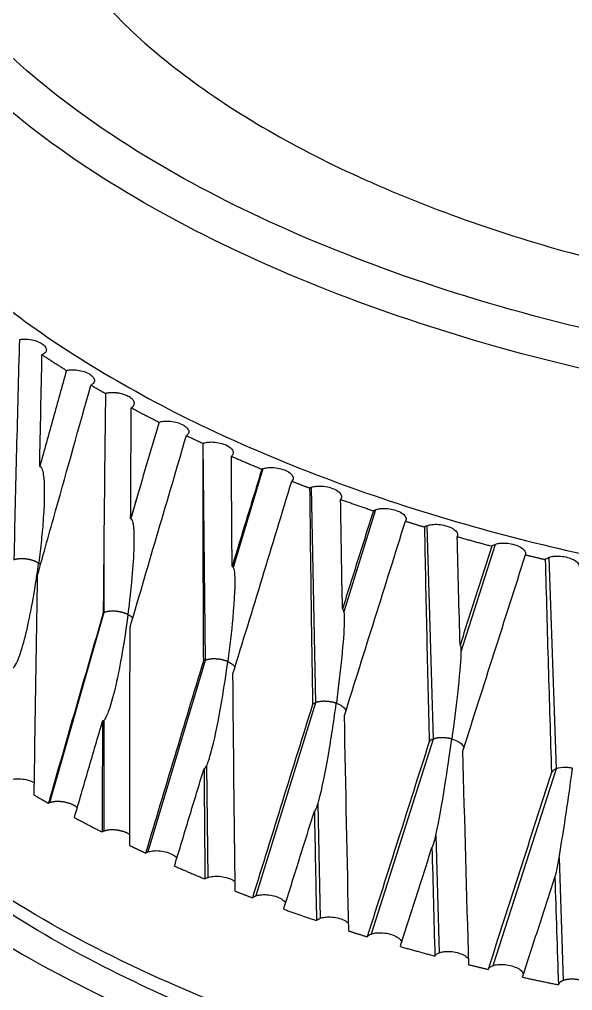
# Model space of a CAD drawing. Header units: millimetres. Extents: x 577 to 7172, y 252 to 2707.
# Drawn here: x 2756.17 to 2765.62, y 2390.74 to 2407.34 of the extents above; entities that cross this region are included whole.
import ezdxf

# ---------------------------------------------------------------- set-up
doc = ezdxf.new("R2010")
doc.units = ezdxf.units.MM
doc.header["$MEASUREMENT"] = 0
doc.layers.add('외형선(ISO)', color=7, linetype='Continuous', lineweight=30)
doc.layers.add('좁은 외형선(ISO)', color=7, linetype='Continuous', lineweight=25)

msp = doc.modelspace()

# ---------------------------------------------------------------- linework, layer by layer
at = {"layer": '외형선(ISO)'}
for p, q in [((2757.615, 2397.203), (2757.616, 2397.203)), ((2759.349, 2396.387), (2759.348, 2396.387)), ((2761.234, 2395.663), (2761.233, 2395.662)), ((2763.242, 2395.041), (2763.241, 2395.041))]:
    msp.add_line(p, q, dxfattribs=at)
for points, weights, knots in [([(2759.403, 2414.404), (2756.614, 2413.072), (2756.328, 2411.006), (2755.427, 2404.517), (2769.294, 2402.591), (2783.161, 2400.666), (2784.062, 2407.155), (2784.348, 2409.222), (2782.028, 2411.263)], [0.859654051037, 0.883443540093, 1, 0.707106781187, 1, 0.707106781187, 1, 0.883443540093, 0.859654051037], [5.658089, 5.658089, 5.658089, 6.283185, 6.283185, 7.853982, 7.853982, 9.424778, 9.424778, 10.049874, 10.049874, 10.049874]), ([(2761.692, 2411.175), (2762.993, 2407.812), (2769.886, 2406.856), (2777.619, 2405.782), (2779.208, 2409.213)], [0.916642000761, 0.7574330855, 1, 0.735650507153, 0.94847597009], [0.269902, 0.269902, 0.269902, 1.570796, 1.570796, 2.988512, 2.988512, 2.988512]), ([(2752.87, 2407.917), (2751.776, 2400.037), (2768.615, 2397.7), (2785.453, 2395.362), (2786.547, 2403.241)], [1, 0.707106781187, 1, 0.707106781187, 1], [0, 0, 0, 1.570796, 1.570796, 3.141593, 3.141593, 3.141593]), ([(2758.084, 2400.703), (2758.13, 2400.73), (2758.136, 2400.767), (2758.157, 2400.907), (2757.856, 2400.953), (2757.737, 2400.971), (2757.644, 2400.946)], [0.868138623758, 0.899769815643, 1, 0.707106781187, 1, 0.859271757601, 0.853776678257], [2.604055, 2.604055, 2.604055, 3.141593, 3.141593, 4.712389, 4.712389, 5.467119, 5.467119, 5.467119]), ([(2751.449, 2399.638), (2751.13, 2399.017), (2751.038, 2398.356), (2749.912, 2390.245), (2767.246, 2387.839), (2784.579, 2385.432), (2785.705, 2393.544), (2785.8, 2394.227), (2785.649, 2394.935)], [0.941983509372, 0.967352736218, 1, 0.707106781187, 1, 0.707106781187, 1, 0.966269938786, 0.940308695397], [2.966504, 2.966504, 2.966504, 3.141593, 3.141593, 4.712389, 4.712389, 6.283185, 6.283185, 6.464081, 6.464081, 6.464081]), ([(2756.502, 2398.047), (2756.42, 2398.099), (2756.299, 2398.116), (2756.173, 2398.134), (2756.078, 2398.103)], [0.853655812492, 0.857426288711, 1, 0.851369055162, 0.853585971213], [0.806169, 0.806169, 0.806169, 1.570796, 1.570796, 2.367909, 2.367909, 2.367909]), ([(2759.825, 2397.976), (2759.819, 2397.989), (2759.81, 2397.99), (2759.808, 2397.99), (2759.807, 2397.99)], [0.956690955315, 0.976452319213, 1, 0.995298523579, 0.990747981895], [3.0153056, 3.0153056, 3.0153056, 3.1415927, 3.1415927, 3.1668068, 3.1668068, 3.1668068]), ([(2758.029, 2397.167), (2757.953, 2397.207), (2757.853, 2397.221), (2757.714, 2397.241), (2757.616, 2397.203)], [0.858200927073, 0.879642008025, 1, 0.83874443214, 0.855050900514], [4.066905, 4.066905, 4.066905, 4.712389, 4.712389, 5.577208, 5.577208, 5.577208]), ([(2761.716, 2397.215), (2761.709, 2397.264), (2761.696, 2397.266), (2761.694, 2397.266), (2761.692, 2397.266)], [0.92102222792, 0.952954509637, 1, 0.994369803843, 0.98895606274], [2.8892861, 2.8892861, 2.8892861, 3.1415927, 3.1415927, 3.1717876, 3.1717876, 3.1717876]), ([(2759.733, 2396.365), (2759.666, 2396.394), (2759.587, 2396.405), (2759.447, 2396.425), (2759.349, 2396.387)], [0.86954245451, 0.901942895636, 1, 0.838433611726, 0.855114421702], [1.044913, 1.044913, 1.044913, 1.570796, 1.570796, 2.437282, 2.437282, 2.437282]), ([(2761.586, 2395.653), (2761.533, 2395.672), (2761.473, 2395.68), (2761.332, 2395.701), (2761.234, 2395.663)], [0.887894279923, 0.924469586249, 1, 0.838308086255, 0.855140448876], [1.165724, 1.165724, 1.165724, 1.570796, 1.570796, 2.437956, 2.437956, 2.437956]), ([(2763.56, 2395.043), (2763.522, 2395.053), (2763.481, 2395.059), (2763.34, 2395.079), (2763.242, 2395.041)], [0.913731457614, 0.9474302987, 1, 0.838366824841, 0.855128242891], [1.288863, 1.288863, 1.288863, 1.570796, 1.570796, 2.437641, 2.437641, 2.437641]), ([(2750.43, 2393.98), (2749.304, 2385.868), (2766.638, 2383.462), (2774.564, 2382.362), (2780.138, 2384.447)], [1, 0.707106781187, 1, 0.840755135543, 0.854671855083], [0, 0, 0, 1.570796, 1.570796, 2.424832, 2.424832, 2.424832]), ([(2757.161, 2393.869), (2757.081, 2393.943), (2756.923, 2393.967), (2756.782, 2393.989), (2756.684, 2393.952)], [0.860943629122, 0.820655436625, 1, 0.837726998481, 0.855263738742], [3.750558, 3.750558, 3.750558, 4.712389, 4.712389, 5.582665, 5.582665, 5.582665]), ([(2758.058, 2393.411), (2757.976, 2393.464), (2757.853, 2393.483), (2757.712, 2393.504), (2757.614, 2393.468)], [0.85356910026, 0.855070172506, 1, 0.837527237433, 0.855307187326], [3.935125, 3.935125, 3.935125, 4.712389, 4.712389, 5.583736, 5.583736, 5.583736]), ([(2765.977, 2390.797), (2765.921, 2390.901), (2765.702, 2390.932), (2765.561, 2390.952), (2765.463, 2390.916)], [0.900479725299, 0.77065464145, 1, 0.838366954532, 0.855128215993], [0.340809, 0.340809, 0.340809, 1.570796, 1.570796, 2.43764, 2.43764, 2.43764])]:
    msp.add_rational_spline(points, weights, degree=2, knots=knots, dxfattribs=at)
for points, knots in [([(2756.173, 2401.87), (2756.155, 2401.242), (2756.138, 2400.614), (2756.107, 2399.359), (2756.092, 2398.731), (2756.078, 2398.103)], [0.000001, 0.000001, 0.000001, 0.000001, 0.2022283, 0.2022283, 0.4043452, 0.4043452, 0.4043452, 0.4043452]), ([(2756.173, 2401.87), (2756.191, 2401.873), (2756.21, 2401.875), (2756.25, 2401.877), (2756.271, 2401.877), (2756.333, 2401.874), (2756.373, 2401.868), (2756.451, 2401.848), (2756.487, 2401.835), (2756.534, 2401.812), (2756.549, 2401.804), (2756.588, 2401.778), (2756.607, 2401.758), (2756.631, 2401.719), (2756.636, 2401.699), (2756.629, 2401.665), (2756.62, 2401.651), (2756.595, 2401.627), (2756.578, 2401.617), (2756.558, 2401.609)], [-0.08669826, -0.08669826, -0.08669826, -0.08669826, -0.08040536, -0.08040536, -0.07386324, -0.07386324, -0.06167253, -0.06167253, -0.04934561, -0.04934561, -0.04335782, -0.04335782, -0.03101877, -0.03101877, -0.01881146, -0.01881146, -0.00906258, -0.00906258, -0.000001, -0.000001, -0.000001, -0.000001]), ([(2756.519, 2399.701), (2756.525, 2400.019), (2756.532, 2400.337), (2756.545, 2400.972), (2756.551, 2401.29), (2756.558, 2401.609)], [0.000001, 0.000001, 0.000001, 0.000001, 0.1025219, 0.1025219, 0.2050472, 0.2050472, 0.2050472, 0.2050472]), ([(2756.976, 2401.341), (2756.9, 2401.068), (2756.823, 2400.794), (2756.671, 2400.248), (2756.595, 2399.974), (2756.519, 2399.701)], [0.000001, 0.000001, 0.000001, 0.000001, 0.1025074, 0.1025074, 0.2050094, 0.2050094, 0.2050094, 0.2050094]), ([(2756.976, 2401.341), (2756.999, 2401.347), (2757.024, 2401.35), (2757.078, 2401.353), (2757.106, 2401.353), (2757.176, 2401.347), (2757.215, 2401.339), (2757.291, 2401.318), (2757.326, 2401.304), (2757.363, 2401.283), (2757.37, 2401.279), (2757.403, 2401.257), (2757.424, 2401.238), (2757.451, 2401.199), (2757.456, 2401.179), (2757.452, 2401.146), (2757.445, 2401.132), (2757.424, 2401.109), (2757.411, 2401.099), (2757.394, 2401.09)], [-0.0867115, -0.0867115, -0.0867115, -0.0867115, -0.07832602, -0.07832602, -0.06949266, -0.06949266, -0.05741042, -0.05741042, -0.04510645, -0.04510645, -0.04215816, -0.04215816, -0.0297787, -0.0297787, -0.01744939, -0.01744939, -0.00846186, -0.00846186, -0.000001, -0.000001, -0.000001, -0.000001]), ([(2756.484, 2397.844), (2756.586, 2398.21), (2756.688, 2398.576), (2756.791, 2398.942), (2756.991, 2399.657), (2757.192, 2400.373), (2757.394, 2401.09)], [1.189798, 1.189798, 1.189798, 1.189798, 2.559794, 2.559794, 2.559794, 5.236908, 5.236908, 5.236908, 5.236908]), ([(2758.073, 2398.806), (2758.075, 2399.122), (2758.076, 2399.438), (2758.08, 2400.071), (2758.082, 2400.387), (2758.084, 2400.703)], [0.0000015, 0.0000015, 0.0000015, 0.0000015, 0.1025224, 0.1025224, 0.2050463, 0.2050463, 0.2050463, 0.2050463]), ([(2758.558, 2400.457), (2758.498, 2400.254), (2758.438, 2400.052), (2758.319, 2399.646), (2758.26, 2399.444), (2758.2, 2399.241)], [0.000001, 0.000001, 0.000001, 0.000001, 0.0754876, 0.0754876, 0.1509729, 0.1509729, 0.1509729, 0.1509729]), ([(2758.558, 2400.457), (2758.58, 2400.464), (2758.605, 2400.47), (2758.661, 2400.476), (2758.692, 2400.477), (2758.764, 2400.473), (2758.805, 2400.467), (2758.883, 2400.448), (2758.919, 2400.435), (2758.967, 2400.411), (2758.981, 2400.403), (2759.02, 2400.377), (2759.04, 2400.358), (2759.064, 2400.318), (2759.069, 2400.299), (2759.063, 2400.27), (2759.058, 2400.26), (2759.045, 2400.242), (2759.037, 2400.234), (2759.026, 2400.227)], [-0.08670954, -0.08670954, -0.08670954, -0.08670954, -0.07766824, -0.07766824, -0.0679418, -0.0679418, -0.05573585, -0.05573585, -0.04339563, -0.04339563, -0.0374105, -0.0374105, -0.02508142, -0.02508142, -0.01288588, -0.01288588, -0.00631815, -0.00631815, -0.000001, -0.000001, -0.000001, -0.000001]), ([(2758.065, 2396.959), (2758.224, 2397.503), (2758.384, 2398.047), (2758.705, 2399.136), (2758.866, 2399.681), (2759.026, 2400.227)], [0.0000282, 0.0000282, 0.0000282, 0.0000282, 0.2024567, 0.2024567, 0.405011, 0.405011, 0.405011, 0.405011]), ([(2759.305, 2400.095), (2759.328, 2400.104), (2759.354, 2400.11), (2759.414, 2400.118), (2759.448, 2400.119), (2759.523, 2400.115), (2759.565, 2400.109), (2759.643, 2400.09), (2759.68, 2400.077), (2759.744, 2400.045), (2759.77, 2400.027), (2759.809, 2399.99), (2759.821, 2399.97), (2759.828, 2399.937), (2759.827, 2399.923), (2759.816, 2399.897), (2759.807, 2399.886), (2759.794, 2399.875)], [-0.08672088, -0.08672088, -0.08672088, -0.08672088, -0.07699456, -0.07699456, -0.06641182, -0.06641182, -0.05407346, -0.05407346, -0.04167372, -0.04167372, -0.02935902, -0.02935902, -0.01728322, -0.01728322, -0.00849614, -0.00849614, -0.000001, -0.000001, -0.000001, -0.000001]), ([(2759.305, 2400.095), (2759.305, 2399.475), (2759.306, 2398.853), (2759.309, 2397.612), (2759.312, 2396.991), (2759.315, 2396.371)], [0.0000027, 0.0000027, 0.0000027, 0.0000027, 0.20223, 0.20223, 0.4043469, 0.4043469, 0.4043469, 0.4043469]), ([(2759.807, 2397.99), (2759.804, 2398.304), (2759.802, 2398.618), (2759.798, 2399.246), (2759.796, 2399.561), (2759.794, 2399.875)], [0.000001, 0.000001, 0.000001, 0.000001, 0.1025219, 0.1025219, 0.2050473, 0.2050473, 0.2050473, 0.2050473]), ([(2756.519, 2399.701), (2756.523, 2399.701), (2756.526, 2399.7), (2756.533, 2399.696), (2756.536, 2399.694), (2756.546, 2399.684), (2756.551, 2399.674), (2756.568, 2399.637), (2756.576, 2399.598), (2756.604, 2399.414), (2756.604, 2399.151), (2756.572, 2398.692), (2756.561, 2398.564), (2756.541, 2398.375), (2756.534, 2398.311), (2756.519, 2398.184), (2756.511, 2398.121), (2756.502, 2398.054), (2756.502, 2398.051), (2756.502, 2398.047)], [0.000001, 0.000001, 0.000001, 0.000001, 0.0016373, 0.0016373, 0.0035333, 0.0035333, 0.0082764, 0.0082764, 0.0216086, 0.0216086, 0.081311, 0.081311, 0.1035635, 0.1035635, 0.1147036, 0.1147036, 0.125739, 0.125739, 0.1263677, 0.1263677, 0.1263677, 0.1263677]), ([(2760.33, 2399.66), (2760.352, 2399.668), (2760.376, 2399.674), (2760.433, 2399.682), (2760.464, 2399.683), (2760.537, 2399.681), (2760.578, 2399.675), (2760.657, 2399.657), (2760.694, 2399.645), (2760.759, 2399.615), (2760.786, 2399.597), (2760.828, 2399.56), (2760.841, 2399.54), (2760.851, 2399.508), (2760.851, 2399.495), (2760.845, 2399.47), (2760.838, 2399.458), (2760.827, 2399.448)], [-0.08441784, -0.08441784, -0.08441784, -0.08441784, -0.07521561, -0.07521561, -0.06522595, -0.06522595, -0.05300419, -0.05300419, -0.04062641, -0.04062641, -0.02852415, -0.02852415, -0.01634798, -0.01634798, -0.00807404, -0.00807404, -0.000001, -0.000001, -0.000001, -0.000001]), ([(2760.315, 2399.653), (2760.23, 2399.376), (2760.145, 2399.099), (2759.976, 2398.544), (2759.891, 2398.267), (2759.807, 2397.99)], [0.000001, 0.000001, 0.000001, 0.000001, 0.1025074, 0.1025074, 0.2050094, 0.2050094, 0.2050094, 0.2050094]), ([(2759.821, 2396.155), (2759.989, 2396.703), (2760.156, 2397.251), (2760.492, 2398.349), (2760.659, 2398.898), (2760.827, 2399.448)], [0.0000009, 0.0000009, 0.0000009, 0.0000009, 0.2024334, 0.2024334, 0.4049747, 0.4049747, 0.4049747, 0.4049747]), ([(2761.131, 2399.331), (2761.138, 2398.715), (2761.145, 2398.098), (2761.162, 2396.865), (2761.172, 2396.249), (2761.182, 2395.633)], [0.000001, 0.000001, 0.000001, 0.000001, 0.2022283, 0.2022283, 0.4043452, 0.4043452, 0.4043452, 0.4043452]), ([(2761.155, 2399.342), (2761.175, 2399.349), (2761.199, 2399.355), (2761.252, 2399.363), (2761.282, 2399.365), (2761.353, 2399.364), (2761.394, 2399.359), (2761.474, 2399.342), (2761.512, 2399.33), (2761.578, 2399.301), (2761.606, 2399.285), (2761.65, 2399.249), (2761.665, 2399.229), (2761.677, 2399.197), (2761.679, 2399.184), (2761.674, 2399.159), (2761.669, 2399.148), (2761.66, 2399.137)], [-0.08298411, -0.08298411, -0.08298411, -0.08298411, -0.07419044, -0.07419044, -0.06464964, -0.06464964, -0.0523725, -0.0523725, -0.03996066, -0.03996066, -0.0280494, -0.0280494, -0.0160123, -0.0160123, -0.00793764, -0.00793764, -0.000001, -0.000001, -0.000001, -0.000001]), ([(2761.692, 2397.266), (2761.687, 2397.577), (2761.681, 2397.889), (2761.67, 2398.513), (2761.665, 2398.825), (2761.66, 2399.137)], [0.0000011, 0.0000011, 0.0000011, 0.0000011, 0.1025222, 0.1025222, 0.2050477, 0.2050477, 0.2050477, 0.2050477]), ([(2762.22, 2398.943), (2762.132, 2398.664), (2762.044, 2398.384), (2761.868, 2397.825), (2761.78, 2397.545), (2761.692, 2397.266)], [0.000001, 0.000001, 0.000001, 0.000001, 0.1025077, 0.1025077, 0.2050099, 0.2050099, 0.2050099, 0.2050099]), ([(2762.22, 2398.943), (2762.226, 2398.947), (2762.232, 2398.95), (2762.244, 2398.956), (2762.251, 2398.959), (2762.258, 2398.961)], [-0.005997295, -0.005997295, -0.005997295, -0.005997295, -0.003000815, -0.003000815, -0.000001, -0.000001, -0.000001, -0.000001]), ([(2762.258, 2398.961), (2762.277, 2398.968), (2762.299, 2398.974), (2762.348, 2398.982), (2762.376, 2398.984), (2762.444, 2398.984), (2762.485, 2398.98), (2762.565, 2398.964), (2762.603, 2398.953), (2762.671, 2398.925), (2762.699, 2398.909), (2762.746, 2398.874), (2762.762, 2398.854), (2762.777, 2398.823), (2762.78, 2398.811), (2762.779, 2398.787), (2762.775, 2398.776), (2762.768, 2398.765)], [-0.08069698, -0.08069698, -0.08069698, -0.08069698, -0.07243678, -0.07243678, -0.06349799, -0.06349799, -0.05132866, -0.05132866, -0.03892862, -0.03892862, -0.02714052, -0.02714052, -0.01500424, -0.01500424, -0.00746609, -0.00746609, -0.000001, -0.000001, -0.000001, -0.000001]), ([(2780.275, 2389.201), (2778.975, 2388.714), (2777.447, 2388.353), (2774.186, 2387.932), (2772.413, 2387.865), (2768.849, 2388.018), (2767.013, 2388.24), (2763.505, 2388.938), (2761.79, 2389.421), (2758.675, 2390.589), (2757.235, 2391.288), (2754.804, 2392.827), (2753.782, 2393.685), (2752.283, 2395.48), (2751.792, 2396.443), (2751.543, 2397.842), (2751.533, 2398.287), (2751.593, 2398.721)], [0, 0, 0, 0, 0.551864, 0.551864, 1.097381, 1.097381, 1.638641, 1.638641, 2.176484, 2.176484, 2.716093, 2.716093, 3.260291, 3.260291, 3.810205, 3.810205, 4.064472, 4.064472, 4.064472, 4.064472]), ([(2758.029, 2397.167), (2758.029, 2397.171), (2758.03, 2397.175), (2758.089, 2397.616), (2758.125, 2398.021), (2758.137, 2398.43), (2758.14, 2398.654), (2758.107, 2398.769), (2758.101, 2398.782), (2758.092, 2398.796), (2758.089, 2398.799), (2758.083, 2398.804), (2758.079, 2398.805), (2758.076, 2398.806)], [-0.1923741, -0.1923741, -0.1923741, -0.1923741, -0.1912717, -0.1912717, -0.0575168, -0.0575168, -0.010532, -0.010532, -0.0043724, -0.0043724, -0.0019855, -0.0019855, -0.000001, -0.000001, -0.000001, -0.000001]), ([(2758.076, 2398.806), (2758.075, 2398.806), (2758.075, 2398.806), (2758.074, 2398.806), (2758.073, 2398.806), (2758.073, 2398.806)], [-0.0004520046, -0.0004520046, -0.0004520046, -0.0004520046, -0.0002256009, -0.0002256009, -0.0000021164, -0.0000021164, -0.0000021164, -0.0000021164]), ([(2761.726, 2395.445), (2761.9, 2395.997), (2762.073, 2396.55), (2762.421, 2397.657), (2762.595, 2398.211), (2762.768, 2398.765)], [0.000001, 0.000001, 0.000001, 0.000001, 0.2024334, 0.2024334, 0.4049748, 0.4049748, 0.4049748, 0.4049748]), ([(2763.092, 2398.665), (2763.098, 2398.67), (2763.105, 2398.674), (2763.12, 2398.681), (2763.128, 2398.685), (2763.136, 2398.688)], [-0.007445465, -0.007445465, -0.007445465, -0.007445465, -0.003723185, -0.003723185, -0.000001, -0.000001, -0.000001, -0.000001]), ([(2763.092, 2398.665), (2763.104, 2398.054), (2763.117, 2397.442), (2763.145, 2396.219), (2763.16, 2395.608), (2763.175, 2394.997)], [0.000001, 0.000001, 0.000001, 0.000001, 0.2022283, 0.2022283, 0.4043452, 0.4043452, 0.4043452, 0.4043452]), ([(2763.136, 2398.688), (2763.155, 2398.695), (2763.175, 2398.7), (2763.222, 2398.708), (2763.248, 2398.711), (2763.314, 2398.712), (2763.355, 2398.708), (2763.436, 2398.694), (2763.475, 2398.684), (2763.544, 2398.657), (2763.573, 2398.642), (2763.621, 2398.607), (2763.639, 2398.588), (2763.656, 2398.557), (2763.659, 2398.545), (2763.66, 2398.522), (2763.658, 2398.511), (2763.652, 2398.5)], [-0.07923516, -0.07923516, -0.07923516, -0.07923516, -0.07138073, -0.07138073, -0.06289414, -0.06289414, -0.050682, -0.050682, -0.03826473, -0.03826473, -0.02662455, -0.02662455, -0.01463062, -0.01463062, -0.00730418, -0.00730418, -0.000001, -0.000001, -0.000001, -0.000001]), ([(2763.701, 2396.644), (2763.693, 2396.953), (2763.685, 2397.263), (2763.668, 2397.881), (2763.66, 2398.191), (2763.652, 2398.5)], [0.0000033, 0.0000033, 0.0000033, 0.0000033, 0.1025233, 0.1025233, 0.2050495, 0.2050495, 0.2050495, 0.2050495]), ([(2757.616, 2398.467), (2757.614, 2398.255), (2757.612, 2398.044), (2757.608, 2397.621), (2757.607, 2397.41), (2757.605, 2397.198)], [0.000001, 0.000001, 0.000001, 0.000001, 0.068486, 0.068486, 0.1369899, 0.1369899, 0.1369899, 0.1369899]), ([(2764.244, 2398.338), (2764.153, 2398.055), (2764.062, 2397.773), (2763.881, 2397.209), (2763.791, 2396.926), (2763.701, 2396.644)], [0.000001, 0.000001, 0.000001, 0.000001, 0.1025083, 0.1025083, 0.2050094, 0.2050094, 0.2050094, 0.2050094]), ([(2764.244, 2398.338), (2764.251, 2398.344), (2764.259, 2398.35), (2764.277, 2398.36), (2764.288, 2398.365), (2764.299, 2398.369)], [-0.009715275, -0.009715275, -0.009715275, -0.009715275, -0.004858047, -0.004858047, -0.000001, -0.000001, -0.000001, -0.000001]), ([(2764.299, 2398.369), (2764.316, 2398.375), (2764.335, 2398.381), (2764.378, 2398.388), (2764.402, 2398.391), (2764.465, 2398.393), (2764.506, 2398.39), (2764.586, 2398.378), (2764.626, 2398.367), (2764.696, 2398.342), (2764.726, 2398.327), (2764.777, 2398.293), (2764.796, 2398.274), (2764.815, 2398.244), (2764.819, 2398.233), (2764.823, 2398.211), (2764.822, 2398.201), (2764.819, 2398.19)], [-0.07696542, -0.07696542, -0.07696542, -0.07696542, -0.06965231, -0.06965231, -0.06177441, -0.06177441, -0.04966049, -0.04966049, -0.03724468, -0.03724468, -0.02564262, -0.02564262, -0.0135515, -0.0135515, -0.00678492, -0.00678492, -0.000001, -0.000001, -0.000001, -0.000001]), ([(2763.749, 2394.839), (2763.927, 2395.396), (2764.106, 2395.955), (2764.463, 2397.072), (2764.641, 2397.631), (2764.819, 2398.19)], [0.000001, 0.000001, 0.000001, 0.000001, 0.2024334, 0.2024334, 0.4049748, 0.4049748, 0.4049748, 0.4049748]), ([(2765.218, 2398.146), (2765.233, 2398.151), (2765.25, 2398.156), (2765.287, 2398.163), (2765.307, 2398.166), (2765.366, 2398.17), (2765.406, 2398.169), (2765.487, 2398.159), (2765.528, 2398.15), (2765.6, 2398.126), (2765.631, 2398.112), (2765.685, 2398.08), (2765.707, 2398.062), (2765.73, 2398.031), (2765.736, 2398.02), (2765.742, 2397.997), (2765.743, 2397.986), (2765.741, 2397.975)], [-0.07545712, -0.07545712, -0.07545712, -0.07545712, -0.06901192, -0.06901192, -0.06210074, -0.06210074, -0.05000441, -0.05000441, -0.03758276, -0.03758276, -0.02608289, -0.02608289, -0.01411734, -0.01411734, -0.00709705, -0.00709705, -0.000001, -0.000001, -0.000001, -0.000001]), ([(2756.039, 2396.245), (2756.044, 2396.245), (2756.048, 2396.246), (2756.058, 2396.25), (2756.062, 2396.253), (2756.075, 2396.263), (2756.083, 2396.273), (2756.112, 2396.314), (2756.134, 2396.361), (2756.221, 2396.576), (2756.299, 2396.876), (2756.398, 2397.38), (2756.421, 2397.514), (2756.453, 2397.71), (2756.463, 2397.776), (2756.482, 2397.907), (2756.491, 2397.972), (2756.501, 2398.04), (2756.501, 2398.043), (2756.502, 2398.047)], [0.000001, 0.000001, 0.000001, 0.000001, 0.0019069, 0.0019069, 0.003819, 0.003819, 0.0072699, 0.0072699, 0.0190981, 0.0190981, 0.0664168, 0.0664168, 0.0831412, 0.0831412, 0.091562, 0.091562, 0.0998916, 0.0998916, 0.1003581, 0.1003581, 0.1003581, 0.1003581]), ([(2756.502, 2398.047), (2756.502, 2398.047), (2756.503, 2398.046), (2756.515, 2398.038), (2756.525, 2398.031), (2756.534, 2398.023)], [-0.000272927, -0.000272927, -0.000272927, -0.000272927, 0, 0, 0.005211806, 0.005211806, 0.005211806, 0.005211806]), ([(2765.157, 2398.109), (2765.164, 2398.116), (2765.173, 2398.123), (2765.193, 2398.135), (2765.205, 2398.141), (2765.218, 2398.146)], [-0.01122032, -0.01122032, -0.01122032, -0.01122032, -0.00561308, -0.00561308, -0.00000631, -0.00000631, -0.00000631, -0.00000631]), ([(2765.157, 2398.109), (2765.173, 2397.502), (2765.19, 2396.895), (2765.226, 2395.683), (2765.244, 2395.078), (2765.263, 2394.472)], [0.000001, 0.000001, 0.000001, 0.000001, 0.2022296, 0.2022296, 0.4043453, 0.4043453, 0.4043453, 0.4043453]), ([(2756.425, 2394.085), (2756.434, 2394.711), (2756.443, 2395.337), (2756.462, 2396.59), (2756.473, 2397.217), (2756.484, 2397.844)], [0.000001, 0.000001, 0.000001, 0.000001, 0.2024117, 0.2024117, 0.4048476, 0.4048476, 0.4048476, 0.4048476]), ([(2759.825, 2397.976), (2759.839, 2397.951), (2759.845, 2397.899), (2759.858, 2397.703), (2759.847, 2397.441), (2759.796, 2396.873), (2759.767, 2396.621), (2759.734, 2396.372), (2759.733, 2396.369), (2759.733, 2396.365)], [0.000001, 0.000001, 0.000001, 0.000001, 0.0158453, 0.0158453, 0.0669248, 0.0669248, 0.1033237, 0.1033237, 0.1038507, 0.1038507, 0.1038507, 0.1038507]), ([(2757.605, 2397.198), (2757.448, 2396.656), (2757.291, 2396.113), (2756.979, 2395.029), (2756.823, 2394.487), (2756.668, 2393.945)], [0.0000426, 0.0000426, 0.0000426, 0.0000426, 0.2023877, 0.2023877, 0.4047273, 0.4047273, 0.4047273, 0.4047273]), ([(2757.605, 2397.198), (2757.607, 2397.199), (2757.608, 2397.2), (2757.612, 2397.201), (2757.614, 2397.202), (2757.615, 2397.203)], [-0.001513243, -0.001513243, -0.001513243, -0.001513243, -0.000758449, -0.000758449, -0.000001, -0.000001, -0.000001, -0.000001]), ([(2758.029, 2397.167), (2758.028, 2397.164), (2758.028, 2397.16), (2757.968, 2396.717), (2757.894, 2396.293), (2757.792, 2395.846), (2757.744, 2395.649), (2757.68, 2395.478), (2757.666, 2395.443), (2757.645, 2395.403), (2757.639, 2395.391), (2757.627, 2395.374), (2757.621, 2395.366), (2757.615, 2395.361)], [-0.1994639, -0.1994639, -0.1994639, -0.1994639, -0.1983501, -0.1983501, -0.0626731, -0.0626731, -0.0164947, -0.0164947, -0.0065403, -0.0065403, -0.0028631, -0.0028631, -0.000001, -0.000001, -0.000001, -0.000001]), ([(2758.108, 2397.108), (2758.106, 2397.11), (2758.104, 2397.112), (2758.093, 2397.124), (2758.082, 2397.133), (2758.058, 2397.151), (2758.045, 2397.159), (2758.03, 2397.167), (2758.03, 2397.167), (2758.029, 2397.167)], [-0.0132564, -0.0132564, -0.0132564, -0.0132564, -0.01181957, -0.01181957, -0.00574193, -0.00574193, 0, 0, 0.00027207, 0.00027207, 0.00027207, 0.00027207]), ([(2761.716, 2397.215), (2761.722, 2397.166), (2761.722, 2397.092), (2761.718, 2396.888), (2761.703, 2396.684), (2761.667, 2396.317), (2761.653, 2396.19), (2761.623, 2395.933), (2761.606, 2395.798), (2761.587, 2395.66), (2761.587, 2395.657), (2761.586, 2395.653)], [-0.2139066, -0.2139066, -0.2139066, -0.2139066, -0.1776619, -0.1776619, -0.0900898, -0.0900898, -0.0461445, -0.0461445, 0, 0, 0.0012039, 0.0012039, 0.0012039, 0.0012039]), ([(2758.058, 2393.222), (2758.058, 2393.844), (2758.058, 2394.467), (2758.061, 2395.713), (2758.062, 2396.336), (2758.065, 2396.959)], [0.000001, 0.000001, 0.000001, 0.000001, 0.2023966, 0.2023966, 0.4048293, 0.4048293, 0.4048293, 0.4048293]), ([(2763.716, 2396.534), (2763.716, 2396.522), (2763.716, 2396.509), (2763.71, 2396.351), (2763.69, 2396.11), (2763.629, 2395.567), (2763.596, 2395.306), (2763.561, 2395.05), (2763.561, 2395.046), (2763.56, 2395.043)], [0.000001, 0.000001, 0.000001, 0.000001, 0.0053185, 0.0053185, 0.0652614, 0.0652614, 0.1131884, 0.1131884, 0.1138444, 0.1138444, 0.1138444, 0.1138444]), ([(2763.701, 2396.644), (2763.702, 2396.645), (2763.704, 2396.645), (2763.706, 2396.643), (2763.707, 2396.642), (2763.711, 2396.635), (2763.712, 2396.628), (2763.716, 2396.598), (2763.717, 2396.564), (2763.716, 2396.534)], [0.00000095, 0.00000095, 0.00000095, 0.00000095, 0.0016489, 0.0016489, 0.00350493, 0.00350493, 0.00793661, 0.00793661, 0.02079949, 0.02079949, 0.02079949, 0.02079949]), ([(2759.315, 2396.371), (2759.15, 2395.824), (2758.985, 2395.278), (2758.656, 2394.185), (2758.492, 2393.64), (2758.329, 2393.094)], [0.0000009, 0.0000009, 0.0000009, 0.0000009, 0.2023551, 0.2023551, 0.4046826, 0.4046826, 0.4046826, 0.4046826]), ([(2759.369, 2394.585), (2759.383, 2394.613), (2759.396, 2394.648), (2759.422, 2394.725), (2759.436, 2394.773), (2759.5, 2395.007), (2759.558, 2395.279), (2759.658, 2395.849), (2759.698, 2396.109), (2759.732, 2396.358), (2759.732, 2396.362), (2759.733, 2396.365)], [0.000001, 0.000001, 0.000001, 0.000001, 0.009469, 0.009469, 0.0222035, 0.0222035, 0.0774084, 0.0774084, 0.1208212, 0.1208212, 0.1214472, 0.1214472, 0.1214472, 0.1214472]), ([(2759.733, 2396.365), (2759.734, 2396.365), (2759.734, 2396.365), (2759.768, 2396.35), (2759.796, 2396.333), (2759.835, 2396.301), (2759.848, 2396.287), (2759.857, 2396.272)], [-0.00027368, -0.00027368, -0.00027368, -0.00027368, 0, 0, 0.01201755, 0.01201755, 0.02120335, 0.02120335, 0.02120335, 0.02120335]), ([(2761.182, 2395.633), (2761.01, 2395.082), (2760.838, 2394.531), (2760.495, 2393.43), (2760.325, 2392.88), (2760.154, 2392.33)], [0.000001, 0.000001, 0.000001, 0.000001, 0.2023551, 0.2023551, 0.4046826, 0.4046826, 0.4046826, 0.4046826]), ([(2761.27, 2393.928), (2761.278, 2393.955), (2761.286, 2393.983), (2761.342, 2394.191), (2761.402, 2394.483), (2761.485, 2394.973), (2761.507, 2395.109), (2761.548, 2395.376), (2761.567, 2395.511), (2761.585, 2395.646), (2761.586, 2395.65), (2761.586, 2395.653)], [-0.2264135, -0.2264135, -0.2264135, -0.2264135, -0.2091385, -0.2091385, -0.0903635, -0.0903635, -0.0454896, -0.0454896, 0, 0, 0.0012047, 0.0012047, 0.0012047, 0.0012047]), ([(2761.586, 2395.653), (2761.587, 2395.653), (2761.588, 2395.653), (2761.607, 2395.646), (2761.625, 2395.639), (2761.656, 2395.624), (2761.67, 2395.615), (2761.707, 2395.59), (2761.727, 2395.573), (2761.745, 2395.545), (2761.749, 2395.536), (2761.752, 2395.528)], [-0.04748278, -0.04748278, -0.04748278, -0.04748278, -0.04720798, -0.04720798, -0.04097726, -0.04097726, -0.03505845, -0.03505845, -0.02365674, -0.02365674, -0.01829546, -0.01829546, -0.01829546, -0.01829546]), ([(2757.113, 2393.7), (2757.192, 2393.975), (2757.272, 2394.25), (2757.433, 2394.8), (2757.513, 2395.075), (2757.593, 2395.35)], [0.000001, 0.000001, 0.000001, 0.000001, 0.102531, 0.102531, 0.2050688, 0.2050688, 0.2050688, 0.2050688]), ([(2757.593, 2395.35), (2757.592, 2395.034), (2757.59, 2394.718), (2757.587, 2394.086), (2757.586, 2393.77), (2757.585, 2393.454)], [0, 0, 0, 0, 0.102528, 0.102528, 0.2050483, 0.2050483, 0.2050483, 0.2050483]), ([(2757.615, 2395.361), (2757.611, 2395.357), (2757.607, 2395.355), (2757.6, 2395.351), (2757.597, 2395.35), (2757.593, 2395.35)], [0.000001, 0.000001, 0.000001, 0.000001, 0.001691549, 0.001691549, 0.003365565, 0.003365565, 0.003365565, 0.003365565]), ([(2763.241, 2395.041), (2763.227, 2395.035), (2763.214, 2395.029), (2763.191, 2395.014), (2763.182, 2395.005), (2763.175, 2394.997)], [0.000001, 0.000001, 0.000001, 0.000001, 0.00632784, 0.00632784, 0.01265519, 0.01265519, 0.01265519, 0.01265519]), ([(2763.289, 2393.402), (2763.292, 2393.419), (2763.296, 2393.436), (2763.341, 2393.644), (2763.391, 2393.922), (2763.485, 2394.509), (2763.524, 2394.778), (2763.559, 2395.036), (2763.56, 2395.039), (2763.56, 2395.043)], [-0.2062981, -0.2062981, -0.2062981, -0.2062981, -0.19661, -0.19661, -0.0873525, -0.0873525, 0, 0, 0.001192, 0.001192, 0.001192, 0.001192]), ([(2763.56, 2395.043), (2763.561, 2395.043), (2763.562, 2395.042), (2763.601, 2395.031), (2763.637, 2395.017), (2763.694, 2394.986), (2763.717, 2394.969), (2763.751, 2394.932), (2763.762, 2394.912), (2763.764, 2394.891), (2763.765, 2394.889), (2763.765, 2394.888)], [-0.00027616, -0.00027616, -0.00027616, -0.00027616, 0, 0, 0.01234135, 0.01234135, 0.02362178, 0.02362178, 0.03553511, 0.03553511, 0.03658109, 0.03658109, 0.03658109, 0.03658109]), ([(2763.175, 2394.997), (2762.998, 2394.44), (2762.821, 2393.885), (2762.467, 2392.774), (2762.291, 2392.219), (2762.115, 2391.664)], [0.000001, 0.000001, 0.000001, 0.000001, 0.2023552, 0.2023552, 0.4046826, 0.4046826, 0.4046826, 0.4046826]), ([(2758.822, 2392.872), (2758.906, 2393.149), (2758.99, 2393.426), (2759.158, 2393.98), (2759.242, 2394.257), (2759.327, 2394.534)], [0.000001, 0.000001, 0.000001, 0.000001, 0.1025327, 0.1025327, 0.2050689, 0.2050689, 0.2050689, 0.2050689]), ([(2759.327, 2394.534), (2759.329, 2394.22), (2759.332, 2393.906), (2759.337, 2393.278), (2759.339, 2392.965), (2759.342, 2392.651)], [0.000001, 0.000001, 0.000001, 0.000001, 0.1025275, 0.1025275, 0.2050494, 0.2050494, 0.2050494, 0.2050494]), ([(2765.341, 2394.533), (2765.322, 2394.525), (2765.305, 2394.516), (2765.279, 2394.496), (2765.269, 2394.484), (2765.263, 2394.472)], [0.00005091, 0.00005091, 0.00005091, 0.00005091, 0.00833443, 0.00833443, 0.01651971, 0.01651971, 0.01651971, 0.01651971]), ([(2765.392, 2393.014), (2765.425, 2393.204), (2765.461, 2393.431), (2765.489, 2393.612), (2765.515, 2393.781), (2765.54, 2393.953), (2765.578, 2394.216), (2765.592, 2394.314), (2765.61, 2394.446), (2765.615, 2394.481), (2765.62, 2394.52), (2765.621, 2394.525), (2765.622, 2394.532), (2765.622, 2394.535), (2765.623, 2394.538), (2765.623, 2394.54), (2765.623, 2394.542), (2765.623, 2394.543), (2765.624, 2394.543), (2765.624, 2394.543), (2765.624, 2394.543), (2765.624, 2394.543), (2765.624, 2394.543), (2765.624, 2394.543), (2765.624, 2394.543), (2765.623, 2394.543), (2765.623, 2394.543), (2765.623, 2394.543), (2765.622, 2394.544), (2765.622, 2394.544), (2765.621, 2394.544), (2765.62, 2394.544), (2765.609, 2394.546), (2765.598, 2394.548), (2765.561, 2394.554), (2765.535, 2394.556), (2765.446, 2394.559), (2765.387, 2394.55), (2765.341, 2394.531)], [0, 0, 0, 0, 0.644616, 0.644616, 0.644616, 1.25484, 1.25484, 1.617339, 1.617339, 1.748089, 1.748089, 1.76588, 1.76588, 1.774776, 1.774776, 1.780495, 1.780495, 1.782562, 1.782562, 1.782727, 1.782727, 1.782809, 1.782809, 1.782848, 1.782848, 1.782891, 1.782891, 1.783203, 1.783203, 1.783995, 1.783995, 1.786045, 1.786045, 1.808954, 1.808954, 1.86522, 1.86522, 2.003723, 2.003723, 2.003723, 2.003723]), ([(2756.009, 2394.341), (2756.033, 2394.35), (2756.06, 2394.356), (2756.124, 2394.364), (2756.161, 2394.365), (2756.239, 2394.359), (2756.28, 2394.352), (2756.356, 2394.331), (2756.392, 2394.317), (2756.424, 2394.3), (2756.426, 2394.299), (2756.428, 2394.298)], [0.000001, 0.000001, 0.000001, 0.000001, 0.01003356, 0.01003356, 0.02155616, 0.02155616, 0.03368842, 0.03368842, 0.04602588, 0.04602588, 0.04675732, 0.04675732, 0.04675732, 0.04675732]), ([(2765.263, 2394.472), (2765.082, 2393.91), (2764.902, 2393.349), (2764.54, 2392.227), (2764.36, 2391.667), (2764.18, 2391.107)], [0, 0, 0, 0, 0.2023562, 0.2023562, 0.4046815, 0.4046815, 0.4046815, 0.4046815]), ([(2760.688, 2392.134), (2760.775, 2392.413), (2760.863, 2392.692), (2761.037, 2393.251), (2761.125, 2393.53), (2761.213, 2393.81)], [0.000001, 0.000001, 0.000001, 0.000001, 0.1025329, 0.1025329, 0.2050693, 0.2050693, 0.2050693, 0.2050693]), ([(2761.213, 2393.81), (2761.218, 2393.498), (2761.224, 2393.186), (2761.236, 2392.563), (2761.242, 2392.252), (2761.248, 2391.941)], [0.0000011, 0.0000011, 0.0000011, 0.0000011, 0.1025277, 0.1025277, 0.2050499, 0.2050499, 0.2050499, 0.2050499]), ([(2763.221, 2393.189), (2763.222, 2393.189), (2763.223, 2393.19), (2763.225, 2393.192), (2763.227, 2393.194), (2763.23, 2393.199), (2763.233, 2393.205), (2763.24, 2393.221), (2763.245, 2393.235), (2763.263, 2393.292), (2763.277, 2393.352), (2763.289, 2393.402)], [-0.02509521, -0.02509521, -0.02509521, -0.02509521, -0.02390168, -0.02390168, -0.02273502, -0.02273502, -0.02027448, -0.02027448, -0.01569792, -0.01569792, -0.000001, -0.000001, -0.000001, -0.000001]), ([(2762.681, 2391.497), (2762.771, 2391.779), (2762.861, 2392.061), (2763.041, 2392.625), (2763.131, 2392.907), (2763.221, 2393.189)], [0.000001, 0.000001, 0.000001, 0.000001, 0.1025335, 0.1025335, 0.2050688, 0.2050688, 0.2050688, 0.2050688]), ([(2763.221, 2393.189), (2763.229, 2392.879), (2763.238, 2392.57), (2763.254, 2391.953), (2763.263, 2391.644), (2763.271, 2391.335)], [0.0000033, 0.0000033, 0.0000033, 0.0000033, 0.1025288, 0.1025288, 0.2050516, 0.2050516, 0.2050516, 0.2050516]), ([(2758.329, 2393.094), (2758.335, 2393.098), (2758.34, 2393.101), (2758.353, 2393.107), (2758.36, 2393.11), (2758.367, 2393.113)], [0.000001, 0.000001, 0.000001, 0.000001, 0.003075082, 0.003075082, 0.006150961, 0.006150961, 0.006150961, 0.006150961]), ([(2758.367, 2393.113), (2758.39, 2393.121), (2758.416, 2393.127), (2758.476, 2393.135), (2758.51, 2393.136), (2758.585, 2393.132), (2758.626, 2393.126), (2758.705, 2393.107), (2758.741, 2393.094), (2758.781, 2393.074), (2758.788, 2393.07), (2758.824, 2393.05), (2758.847, 2393.031), (2758.863, 2393.011), (2758.864, 2393.011), (2758.864, 2393.01)], [0.000001, 0.000001, 0.000001, 0.000001, 0.00973885, 0.00973885, 0.0203279, 0.0203279, 0.03261919, 0.03261919, 0.04500118, 0.04500118, 0.04794307, 0.04794307, 0.06024098, 0.06024098, 0.06046963, 0.06046963, 0.06046963, 0.06046963]), ([(2765.32, 2392.68), (2765.321, 2392.681), (2765.322, 2392.682), (2765.324, 2392.686), (2765.325, 2392.689), (2765.328, 2392.698), (2765.33, 2392.705), (2765.337, 2392.729), (2765.342, 2392.75), (2765.361, 2392.842), (2765.379, 2392.94), (2765.392, 2393.014)], [0.00000309, 0.00000309, 0.00000309, 0.00000309, 0.00138735, 0.00138735, 0.00277358, 0.00277358, 0.00532266, 0.00532266, 0.01103828, 0.01103828, 0.0307256, 0.0307256, 0.0307256, 0.0307256]), ([(2759.391, 2392.677), (2759.415, 2392.686), (2759.445, 2392.692), (2759.512, 2392.7), (2759.55, 2392.7), (2759.63, 2392.693), (2759.67, 2392.686), (2759.747, 2392.665), (2759.783, 2392.65), (2759.83, 2392.625), (2759.844, 2392.615), (2759.857, 2392.605)], [0.000001, 0.000001, 0.000001, 0.000001, 0.01067241, 0.01067241, 0.02241515, 0.02241515, 0.03472679, 0.03472679, 0.0471208, 0.0471208, 0.05396107, 0.05396107, 0.05396107, 0.05396107]), ([(2759.342, 2392.651), (2759.349, 2392.656), (2759.356, 2392.66), (2759.372, 2392.669), (2759.381, 2392.673), (2759.391, 2392.677)], [0.000001, 0.000001, 0.000001, 0.000001, 0.004105612, 0.004105612, 0.008210183, 0.008210183, 0.008210183, 0.008210183]), ([(2764.769, 2390.972), (2764.861, 2391.257), (2764.953, 2391.541), (2765.136, 2392.111), (2765.228, 2392.395), (2765.32, 2392.68)], [0.000001, 0.000001, 0.000001, 0.000001, 0.1025344, 0.1025344, 0.2050688, 0.2050688, 0.2050688, 0.2050688]), ([(2765.32, 2392.68), (2765.33, 2392.374), (2765.34, 2392.068), (2765.36, 2391.456), (2765.371, 2391.15), (2765.381, 2390.844)], [0.0000055, 0.0000055, 0.0000055, 0.0000055, 0.1025302, 0.1025302, 0.2050538, 0.2050538, 0.2050538, 0.2050538]), ([(2760.154, 2392.33), (2760.161, 2392.336), (2760.169, 2392.342), (2760.188, 2392.353), (2760.199, 2392.357), (2760.21, 2392.362)], [0.000001, 0.000001, 0.000001, 0.000001, 0.004927464, 0.004927464, 0.009853846, 0.009853846, 0.009853846, 0.009853846]), ([(2760.21, 2392.362), (2760.233, 2392.37), (2760.259, 2392.376), (2760.322, 2392.385), (2760.36, 2392.386), (2760.439, 2392.38), (2760.481, 2392.373), (2760.559, 2392.353), (2760.595, 2392.339), (2760.657, 2392.307), (2760.682, 2392.289), (2760.709, 2392.26), (2760.716, 2392.25), (2760.721, 2392.241)], [0.000001, 0.000001, 0.000001, 0.000001, 0.00972728, 0.00972728, 0.02143126, 0.02143126, 0.03384565, 0.03384565, 0.04624444, 0.04624444, 0.05853713, 0.05853713, 0.06458094, 0.06458094, 0.06458094, 0.06458094]), ([(2761.248, 2391.941), (2761.255, 2391.949), (2761.264, 2391.956), (2761.285, 2391.969), (2761.298, 2391.975), (2761.312, 2391.98)], [0.000001, 0.000001, 0.000001, 0.000001, 0.00596408, 0.00596408, 0.01192688, 0.01192688, 0.01192688, 0.01192688]), ([(2761.312, 2391.98), (2761.334, 2391.989), (2761.36, 2391.995), (2761.421, 2392.003), (2761.454, 2392.004), (2761.53, 2392), (2761.571, 2391.994), (2761.65, 2391.975), (2761.687, 2391.962), (2761.751, 2391.931), (2761.778, 2391.913), (2761.797, 2391.894), (2761.798, 2391.894), (2761.798, 2391.894)], [0.000001, 0.000001, 0.000001, 0.000001, 0.00974148, 0.00974148, 0.02034313, 0.02034313, 0.03272996, 0.03272996, 0.04513379, 0.04513379, 0.05740648, 0.05740648, 0.05754099, 0.05754099, 0.05754099, 0.05754099]), ([(2762.115, 2391.664), (2762.122, 2391.673), (2762.131, 2391.682), (2762.155, 2391.698), (2762.168, 2391.705), (2762.184, 2391.71)], [0.000001, 0.000001, 0.000001, 0.000001, 0.00678934, 0.00678934, 0.0135772, 0.0135772, 0.0135772, 0.0135772]), ([(2762.184, 2391.71), (2762.206, 2391.719), (2762.231, 2391.725), (2762.288, 2391.733), (2762.32, 2391.734), (2762.394, 2391.731), (2762.435, 2391.726), (2762.515, 2391.708), (2762.552, 2391.695), (2762.617, 2391.665), (2762.644, 2391.648), (2762.685, 2391.611), (2762.698, 2391.592), (2762.704, 2391.572), (2762.704, 2391.572), (2762.704, 2391.572)], [0.000001, 0.000001, 0.000001, 0.000001, 0.00933507, 0.00933507, 0.01948229, 0.01948229, 0.03183213, 0.03183213, 0.04424015, 0.04424015, 0.05632865, 0.05632865, 0.06831735, 0.06831735, 0.06851256, 0.06851256, 0.06851256, 0.06851256]), ([(2763.271, 2391.335), (2763.277, 2391.346), (2763.287, 2391.357), (2763.313, 2391.375), (2763.328, 2391.384), (2763.346, 2391.39)], [0.000001, 0.000001, 0.000001, 0.000001, 0.00782523, 0.00782523, 0.01566979, 0.01566979, 0.01566979, 0.01566979]), ([(2763.346, 2391.39), (2763.367, 2391.398), (2763.39, 2391.404), (2763.444, 2391.412), (2763.474, 2391.414), (2763.545, 2391.413), (2763.586, 2391.408), (2763.666, 2391.391), (2763.704, 2391.379), (2763.771, 2391.351), (2763.798, 2391.334), (2763.831, 2391.307), (2763.841, 2391.298), (2763.848, 2391.288)], [0.000001, 0.000001, 0.000001, 0.000001, 0.00881526, 0.00881526, 0.01837968, 0.01837968, 0.03069738, 0.03069738, 0.0431042, 0.0431042, 0.05496572, 0.05496572, 0.06110807, 0.06110807, 0.06110807, 0.06110807]), ([(2764.18, 2391.107), (2764.185, 2391.12), (2764.195, 2391.131), (2764.221, 2391.153), (2764.238, 2391.162), (2764.259, 2391.169)], [0.000001, 0.000001, 0.000001, 0.000001, 0.00864857, 0.00864857, 0.01732034, 0.01732034, 0.01732034, 0.01732034]), ([(2764.259, 2391.169), (2764.278, 2391.177), (2764.3, 2391.182), (2764.351, 2391.19), (2764.379, 2391.193), (2764.448, 2391.192), (2764.489, 2391.188), (2764.57, 2391.173), (2764.608, 2391.161), (2764.676, 2391.134), (2764.704, 2391.118), (2764.75, 2391.082), (2764.766, 2391.063), (2764.78, 2391.034), (2764.782, 2391.024), (2764.782, 2391.014)], [0.00000633, 0.00000633, 0.00000633, 0.00000633, 0.00841021, 0.00841021, 0.01752033, 0.01752033, 0.02980128, 0.02980128, 0.04221156, 0.04221156, 0.05394909, 0.05394909, 0.06589944, 0.06589944, 0.07229902, 0.07229902, 0.07229902, 0.07229902])]:
    msp.add_open_spline(points, degree=3, knots=knots, dxfattribs=at)
for points, weights in [([(2756.558, 2401.609), (2756.763, 2401.474), (2756.976, 2401.341)], [0.853568861846, 0.853503268746, 0.853715769146]), ([(2757.394, 2401.09), (2757.518, 2401.018), (2757.644, 2400.946)], [0.854380891693, 0.854650028739, 0.85500670011]), ([(2758.084, 2400.703), (2758.317, 2400.579), (2758.558, 2400.457)], [0.856488614887, 0.857396210602, 0.858584442446]), ([(2759.026, 2400.227), (2759.165, 2400.16), (2759.305, 2400.095)], [0.861133259539, 0.861954778283, 0.86286533459]), ([(2759.794, 2399.875), (2760.051, 2399.762), (2760.315, 2399.653)], [0.866258997614, 0.868171021112, 0.870370778511]), ([(2760.33, 2399.66), (2760.322, 2399.657), (2760.315, 2399.653)], [0.8553488912, 0.856857163177, 0.859632426851]), ([(2760.827, 2399.448), (2760.978, 2399.389), (2761.131, 2399.331)], [0.874885144561, 0.876286215561, 0.877779308996]), ([(2761.155, 2399.342), (2761.142, 2399.337), (2761.131, 2399.331)], [0.855215520231, 0.857570990873, 0.863264493532]), ([(2761.66, 2399.137), (2761.937, 2399.038), (2762.22, 2398.943)], [0.883194615338, 0.886175588631, 0.889456353916]), ([(2762.768, 2398.765), (2762.929, 2398.715), (2763.092, 2398.665)], [0.896084489059, 0.898112100478, 0.900236375472]), ([(2763.652, 2398.5), (2763.946, 2398.417), (2764.244, 2398.338)], [0.90785351521, 0.912005810676, 0.916475629495]), ([(2764.819, 2398.19), (2764.987, 2398.149), (2765.157, 2398.109)], [0.925442668337, 0.928166994251, 0.930994561593]), ([(2759.348, 2396.387), (2759.33, 2396.379), (2759.315, 2396.371)], [0.855280459898, 0.858638435918, 0.868525393099]), ([(2761.233, 2395.662), (2761.202, 2395.65), (2761.182, 2395.633)], [0.854637006584, 0.859313183992, 0.884168682621]), ([(2759.327, 2394.534), (2759.345, 2394.536), (2759.369, 2394.585)], [0.990996943461, 0.947247952594, 0.917424490877]), ([(2756.425, 2394.085), (2756.545, 2394.015), (2756.668, 2393.945)], [0.854388732164, 0.85465127944, 0.854996345142]), ([(2756.684, 2393.952), (2756.676, 2393.949), (2756.668, 2393.945)], [0.855375869326, 0.8569938239, 0.860048161219]), ([(2761.213, 2393.81), (2761.235, 2393.815), (2761.27, 2393.928)], [0.989373280894, 0.924652494684, 0.890772406095]), ([(2757.113, 2393.7), (2757.345, 2393.576), (2757.585, 2393.454)], [0.856490263097, 0.857396463137, 0.858582279848]), ([(2757.614, 2393.468), (2757.598, 2393.462), (2757.585, 2393.454)], [0.855367117981, 0.858341606116, 0.866194214153]), ([(2758.058, 2393.222), (2758.193, 2393.158), (2758.329, 2393.094)], [0.861157139176, 0.861956026459, 0.862838848776]), ([(2758.822, 2392.872), (2759.079, 2392.76), (2759.342, 2392.651)], [0.866262465667, 0.868171273581, 0.870366770151]), ([(2759.859, 2392.443), (2760.006, 2392.386), (2760.154, 2392.33)], [0.874925831969, 0.876287465351, 0.877735848087]), ([(2760.688, 2392.134), (2760.965, 2392.035), (2761.248, 2391.941)], [0.883200015851, 0.886175840801, 0.88945036869]), ([(2761.801, 2391.761), (2761.957, 2391.712), (2762.115, 2391.664)], [0.896143325371, 0.89811334776, 0.900174494689]), ([(2762.681, 2391.497), (2762.974, 2391.414), (2763.271, 2391.335)], [0.907861028714, 0.912006062029, 0.916467465227]), ([(2763.851, 2391.186), (2764.015, 2391.146), (2764.18, 2391.107)], [0.925521663092, 0.928168235399, 0.930912133162]), ([(2764.769, 2390.972), (2765.074, 2390.906), (2765.381, 2390.844)], [0.941086985327, 0.946548714922, 0.952351233562]), ([(2765.463, 2390.916), (2765.393, 2390.889), (2765.381, 2390.844)], [0.854954513263, 0.866763482307, 0.978101031468])]:
    msp.add_rational_spline(points, weights, degree=2, dxfattribs=at)
for points in [[(2757.644, 2400.946), (2757.633, 2400.119), (2757.624, 2399.293), (2757.616, 2398.467)], [(2758.2, 2399.241), (2758.158, 2399.096), (2758.115, 2398.951), (2758.073, 2398.806)], [(2759.859, 2392.443), (2759.845, 2393.679), (2759.832, 2394.917), (2759.821, 2396.155)], [(2761.801, 2391.761), (2761.774, 2392.987), (2761.749, 2394.215), (2761.726, 2395.445)], [(2763.851, 2391.186), (2763.816, 2392.402), (2763.782, 2393.62), (2763.749, 2394.839)]]:
    msp.add_open_spline(points, degree=3, dxfattribs=at)
at = {"layer": '좁은 외형선(ISO)'}
for p, q in [((2759.305, 2400.095), (2759.348, 2396.387)), ((2760.33, 2399.66), (2759.825, 2397.976)), ((2761.155, 2399.342), (2761.233, 2395.662)), ((2758.2, 2399.241), (2758.076, 2398.806)), ((2762.258, 2398.961), (2761.716, 2397.215)), ((2763.136, 2398.688), (2763.241, 2395.041)), ((2757.616, 2398.467), (2757.615, 2397.203)), ((2764.299, 2398.369), (2763.716, 2396.534)), ((2765.218, 2398.146), (2765.341, 2394.532)), ((2757.616, 2397.203), (2756.684, 2393.952)), ((2759.349, 2396.387), (2758.367, 2393.113)), ((2761.234, 2395.663), (2760.21, 2392.362)), ((2757.615, 2395.361), (2757.614, 2393.468)), ((2763.242, 2395.041), (2762.184, 2391.71)), ((2759.369, 2394.585), (2759.391, 2392.677)), ((2765.341, 2394.532), (2764.259, 2391.169)), ((2761.27, 2393.928), (2761.312, 2391.98)), ((2763.289, 2393.402), (2763.346, 2391.39)), ((2765.392, 2393.014), (2765.463, 2390.916))]:
    msp.add_line(p, q, dxfattribs=at)
for points, knots in [([(2781.862, 2402.362), (2780.418, 2401.821), (2776.827, 2401.031), (2770.321, 2401.068), (2763.794, 2402.391), (2758.425, 2404.677), (2754.754, 2407.597), (2753.355, 2410.839), (2754.656, 2413.798), (2757.083, 2415.259), (2758.527, 2415.799)], [0, 0, 0, 0, 6.219788, 12.958988, 19.698188, 25.917976, 32.137763, 38.876964, 45.616164, 51.835951, 51.835951, 51.835951, 51.835951]), ([(2714.081, 2413.034), (2710.834, 2411.819), (2704.963, 2409.03), (2698.152, 2403.776), (2693.815, 2397.558), (2692.387, 2390.563), (2694.041, 2383.246), (2698.588, 2376.1), (2705.587, 2369.405), (2714.555, 2363.366), (2725.365, 2358.016), (2737.975, 2353.419), (2752.053, 2349.839), (2767.105, 2347.536), (2782.133, 2346.699), (2796.145, 2347.346), (2808.651, 2349.32), (2815.769, 2351.39), (2819.016, 2352.606)], [233.105819, 233.105819, 233.105819, 233.105819, 247.090966, 261.076126, 276.229192, 291.382259, 306.535325, 321.688391, 335.673551, 349.65871, 363.64387, 377.629029, 392.782095, 407.935162, 423.088228, 438.241295, 452.226454, 466.211614, 466.211614, 466.211614, 466.211614]), ([(2782.155, 2401.72), (2780.667, 2401.163), (2778.891, 2400.773), (2776.952, 2400.575), (2774.85, 2400.361), (2772.557, 2400.375), (2770.26, 2400.615), (2767.963, 2400.854), (2765.663, 2401.321), (2763.548, 2401.975), (2761.596, 2402.578), (2759.802, 2403.342), (2758.292, 2404.212), (2756.781, 2405.082), (2755.554, 2406.058), (2754.698, 2407.071), (2753.77, 2408.169), (2753.277, 2409.312), (2753.259, 2410.405), (2753.256, 2410.597), (2753.268, 2410.787), (2753.294, 2410.976)], [0, 0, 0, 0, 6.219789, 6.219789, 6.219789, 12.958989, 12.958989, 12.958989, 19.69819, 19.69819, 19.69819, 25.917979, 25.917979, 25.917979, 32.137767, 32.137767, 32.137767, 38.876968, 38.876968, 38.876968, 40.061564, 40.061564, 40.061564, 40.061564]), ([(2780.453, 2389.465), (2778.966, 2388.908), (2777.19, 2388.518), (2775.251, 2388.32), (2773.149, 2388.106), (2770.856, 2388.12), (2768.559, 2388.359), (2766.262, 2388.599), (2763.961, 2389.066), (2761.846, 2389.72), (2759.894, 2390.323), (2758.101, 2391.087), (2756.59, 2391.957), (2755.08, 2392.827), (2753.853, 2393.802), (2752.997, 2394.816), (2752.069, 2395.914), (2751.575, 2397.057), (2751.558, 2398.15), (2751.555, 2398.342), (2751.567, 2398.532), (2751.593, 2398.721)], [0, 0, 0, 0, 6.219789, 6.219789, 6.219789, 12.958989, 12.958989, 12.958989, 19.69819, 19.69819, 19.69819, 25.917979, 25.917979, 25.917979, 32.137767, 32.137767, 32.137767, 38.876968, 38.876968, 38.876968, 40.061564, 40.061564, 40.061564, 40.061564])]:
    msp.add_open_spline(points, degree=3, knots=knots, dxfattribs=at)
msp.add_rational_spline([(2692.164, 2392.431), (2687.341, 2357.669), (2761.626, 2347.357), (2795.595, 2342.641), (2819.485, 2351.58)], [0.999981581567, 0.707115990693, 1, 0.840755135543, 0.854671855083], degree=2, knots=[0.000049, 0.000049, 0.000049, 1.570796, 1.570796, 2.424832, 2.424832, 2.424832], dxfattribs=at)

doc.saveas('drawing.dxf')
